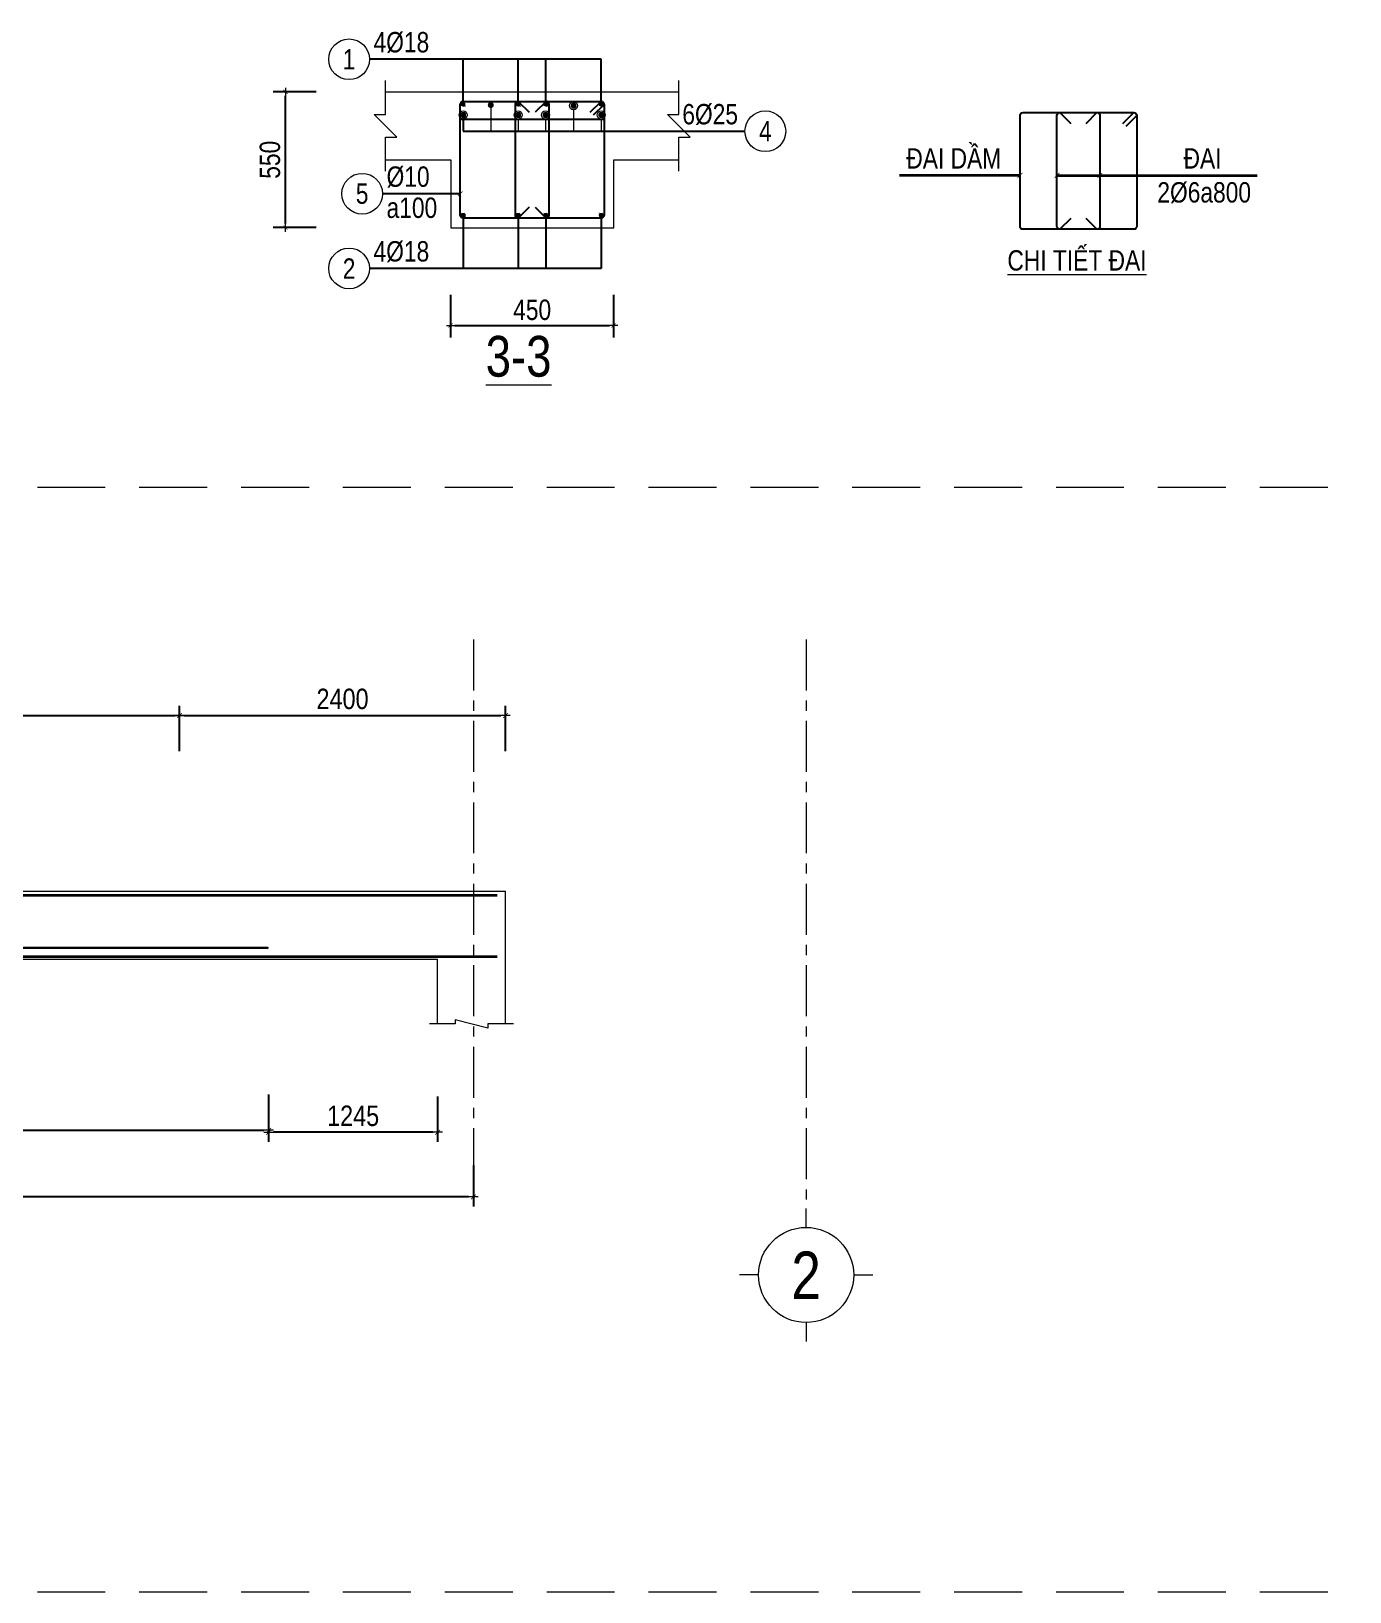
# Model space of a CAD drawing. Header units: millimetres. Extents: x 397144 to 10081729, y 99180 to 1327802.
# Drawn here: x 4983718 to 4993426, y 696950 to 708442 of the extents above; entities that cross this region are included whole.
import ezdxf
from ezdxf.enums import TextEntityAlignment as Align

# ---------------------------------------------------------------- set-up
doc = ezdxf.new("R2010")
doc.units = ezdxf.units.MM
doc.header["$PDSIZE"] = -10
doc.linetypes.add('CENTER', pattern=[2, 1.25, -0.25, 0.25, -0.25])
doc.linetypes.add('HIDDEN', pattern=[0.375, 0.25, -0.125])
doc.layers.get('0').update_dxf_attribs({"linetype": 'CONTINUOUS'})
doc.layers.get('Defpoints').update_dxf_attribs({"color": 12, "linetype": 'CONTINUOUS'})
for name, color, linetype, lineweight in [('kata_dim', 8, 'CONTINUOUS', 13), ('kata_grid', 8, 'CENTER', 13), ('kata_net khuat', 9, 'HIDDEN', 5), ('kata_net manh', 8, 'CONTINUOUS', 5), ('kata_net thay', 4, 'CONTINUOUS', 20), ('kata_text', 7, 'CONTINUOUS', 20), ('kata_thep chu', 1, 'CONTINUOUS', 35), ('kata_thep dai', 220, 'CONTINUOUS', 25)]:
    doc.layers.add(name, color=color, linetype=linetype, lineweight=lineweight)
doc.layers.add('KTH', color=7, linetype='CONTINUOUS', lineweight=5, true_color=0x004d99)
doc.styles.add('kata_text', font='arial.ttf', dxfattribs={"width": 0.8})
doc.styles.add('Star-HelCon', font='VHELVCN_0.TTF')
doc.dimstyles.new('kata_dim_30', dxfattribs={"dimscale": 60, "dimtxt": 2.5, "dimasz": 0.5, "dimexe": 1.5, "dimexo": 2.5, "dimtad": 1, "dimdec": 0, "dimlfac": 0.5, "dimzin": 0, "dimdsep": 46, "dimtxsty": 'kata_text', "dimblk": 'kata_block_ArchTick', "dimcen": 0.09, "dimdle": 1.2, "dimclrd": 8, "dimclre": 8, "dimclrt": 3, "dimadec": 0, "dimazin": 0, "dimtfac": 1, "dimtdec": 0, "dimtix": 1, "dimtofl": 0, "dimtmove": 0, "dimatfit": 3, "dimfxl": 3.75, "dimfxlon": 1, "dimtolj": 1, "dimtzin": 0, "dimarcsym": 0})
doc.dimstyles.new('kata_dim_70', dxfattribs={"dimscale": 70, "dimtxt": 2.15, "dimasz": 0.5, "dimexe": 1, "dimexo": 2, "dimtad": 1, "dimdec": 0, "dimrnd": 5, "dimzin": 0, "dimdsep": 46, "dimtxsty": 'Star-HelCon', "dimblk": 'kata_block_ArchTick', "dimcen": 0.09, "dimdle": 1.2, "dimclrd": 8, "dimclre": 8, "dimclrt": 3, "dimadec": 0, "dimazin": 0, "dimtfac": 1, "dimtdec": 0, "dimtix": 1, "dimtmove": 2, "dimatfit": 3, "dimfxl": 3.75, "dimfxlon": 1, "dimtolj": 1, "dimtzin": 0, "dimarcsym": 0})

# ---------------------------------------------------------------- blocks, each defined once
blk = doc.blocks.new('kata_block_ArchTick')
at = {"color": 8}
blk.add_line((1, 0), (-1, 0), dxfattribs=at)
at = {"color": 8, "const_width": 0.15}
blk.add_lwpolyline([(-0.5, -0.5), (0.5, 0.5)], dxfattribs=at)
blk = doc.blocks.new('*D586')
at = {"layer": 'Defpoints', "color": 0, "transparency": 16777216}
for p in [(4986806, 706995), (4988006, 706995), (4988006, 706275)]:
    blk.add_point(p, dxfattribs=at)
at = {"layer": 'kata_dim', "color": 8, "lineweight": -2, "transparency": 16777216}
for p, q in [((4986806, 706500), (4986806, 706185)), ((4988006, 706500), (4988006, 706185)), ((4986836, 706275), (4987976, 706275))]:
    blk.add_line(p, q, dxfattribs=at)
at = {"layer": 'kata_dim', "color": 8, "lineweight": -2, "transparency": 16777216, "xscale": 30, "yscale": 30, "zscale": 30, "rotation": 180}
blk.add_blockref('kata_block_ArchTick', (4986806, 706275), dxfattribs=at)
at = {"layer": 'kata_dim', "color": 8, "lineweight": -2, "transparency": 16777216, "xscale": 30, "yscale": 30, "zscale": 30}
blk.add_blockref('kata_block_ArchTick', (4988006, 706275), dxfattribs=at)
at = {"layer": 'kata_dim', "color": 3, "transparency": 16777216, "insert": (4987406, 706389), "char_height": 150, "attachment_point": 5, "style": 'kata_text'}
blk.add_mtext('\\A1;450', dxfattribs=at)
blk = doc.blocks.new('kata_block_TD')
at = {"color": 6, "linetype": 'ByBlock', "lineweight": -2, "style": 'kata_text', "width": 0.8}
blk.add_attdef('SECTDET2', text='', height=5, dxfattribs=at).set_placement((0, 7.97), align=Align.CENTER)
at = {"color": 0, "linetype": 'ByBlock', "lineweight": -2, "style": 'kata_text', "width": 0.8}
blk.add_attdef('SECTDET1', text='', height=5, dxfattribs=at).set_placement((0, 1.47), align=Align.CENTER)
at = {"color": 3, "lineweight": 25, "style": 'kata_text', "width": 0.8}
blk.add_attdef('SSCALE', text='', height=2.5, dxfattribs=at).set_placement((0, -4), align=Align.CENTER)
blk = doc.blocks.new('*D587')
at = {"layer": 'Defpoints', "color": 0, "transparency": 16777216}
for p in [(4985590, 707995), (4986806, 707995), (4986806, 706995)]:
    blk.add_point(p, dxfattribs=at)
at = {"layer": 'kata_dim', "color": 8, "lineweight": -2, "transparency": 16777216}
for p, q in [((4985815, 707995), (4985500, 707995)), ((4985590, 707025), (4985590, 707965)), ((4985815, 706995), (4985500, 706995))]:
    blk.add_line(p, q, dxfattribs=at)
at = {"layer": 'kata_dim', "color": 8, "lineweight": -2, "transparency": 16777216, "xscale": 30, "yscale": 30, "zscale": 30}
for p, rotation in [((4985590, 707995), 90), ((4985590, 706995), 270)]:
    blk.add_blockref('kata_block_ArchTick', p, dxfattribs=dict(at, rotation=rotation))
at = {"layer": 'kata_dim', "color": 3, "transparency": 16777216, "insert": (4985476, 707495), "char_height": 150, "attachment_point": 5, "rotation": 90, "style": 'kata_text'}
blk.add_mtext('\\A1;550', dxfattribs=at)
blk = doc.blocks.new('kata_block_THEP')
at = {"layer": 'kata_thep chu', "color": 0}
for p, q in [((-0.5, 0), (0.5, 0)), ((-0.35, 0.35), (0.35, -0.35)), ((0.35, 0.35), (-0.35, -0.35)), ((0, 0.5), (0, -0.5))]:
    blk.add_line(p, q, dxfattribs=at)
at = {"layer": 'kata_thep chu', "color": 0, "const_width": 0.0833}
blk.add_lwpolyline([(-0.5, 0, 1), (0.5, 0, 1), (-0.5, 0, 1)], format="xyb", dxfattribs=at)
blk = doc.blocks.new('*U12')
blk.add_circle((-2.5, 0), 2.5)
at = {"layer": 'kata_text', "color": 3, "style": 'kata_text', "width": 0.8}
blk.add_attdef('DK1', (0.5, 0.85), '', height=2.5, dxfattribs=at)
at = {"layer": 'kata_text', "color": 7, "style": 'kata_text', "width": 0.8}
blk.add_attdef('SH2', text='', height=2.5, dxfattribs=at).set_placement((-2.5, 0), align=Align.MIDDLE)
blk = doc.blocks.new('*U11')
blk.add_circle((2.5, 0), 2.5)
at = {"layer": 'kata_text', "color": 3, "style": 'kata_text', "width": 0.8}
blk.add_attdef('DK2', text='', height=2.5, dxfattribs=at).set_placement((-0.85, 0.85), align=Align.RIGHT)
at = {"layer": 'kata_text', "color": 7, "style": 'kata_text', "width": 0.8}
blk.add_attdef('SH3', text='', height=2.5, dxfattribs=at).set_placement((2.5, 0), align=Align.MIDDLE)
blk = doc.blocks.new('*U13')
blk.add_circle((-2.5, 0), 2.5)
at = {"layer": 'kata_text', "color": 3, "style": 'kata_text', "width": 0.8}
for tag, p in [('DK1', (0.5, 0.85)), ('KC1', (0.5, -2.97))]:
    blk.add_attdef(tag, p, '', height=2.5, dxfattribs=at)
at = {"layer": 'kata_text', "color": 7, "style": 'kata_text', "width": 0.8}
blk.add_attdef('SH2', text='', height=2.5, dxfattribs=at).set_placement((-2.5, 0), align=Align.MIDDLE)
blk = doc.blocks.new('*D605')
at = {"layer": 'Defpoints', "color": 0, "transparency": 16777216}
for p in [(4985466, 701036), (4980475, 700657), (4985466, 700348)]:
    blk.add_point(p, dxfattribs=at)
at = {"layer": 'kata_dim', "color": 8, "lineweight": -2, "transparency": 16777216}
for p, q in [((4985466, 700611), (4985466, 700278)), ((4980475, 700517), (4980475, 700278)), ((4980510, 700348), (4985431, 700348))]:
    blk.add_line(p, q, dxfattribs=at)
at = {"layer": 'kata_dim', "color": 8, "lineweight": -2, "transparency": 16777216, "xscale": 35, "yscale": 35, "zscale": 35, "rotation": 180}
blk.add_blockref('kata_block_ArchTick', (4980475, 700348), dxfattribs=at)
at = {"layer": 'kata_dim', "color": 8, "lineweight": -2, "transparency": 16777216, "xscale": 35, "yscale": 35, "zscale": 35}
blk.add_blockref('kata_block_ArchTick', (4985466, 700348), dxfattribs=at)
at = {"layer": 'kata_dim', "color": 3, "transparency": 16777216, "insert": (4982971, 700469), "char_height": 150.5, "attachment_point": 5, "style": 'Star-HelCon'}
blk.add_mtext('\\A1;4990', dxfattribs=at)
blk = doc.blocks.new('*D606')
at = {"layer": 'Defpoints', "color": 0, "transparency": 16777216}
for p in [(4986710, 701594), (4985466, 701036), (4985466, 700334)]:
    blk.add_point(p, dxfattribs=at)
at = {"layer": 'kata_dim', "color": 8, "lineweight": -2, "transparency": 16777216}
for p, q in [((4985466, 700596), (4985466, 700264)), ((4986710, 700596), (4986710, 700264)), ((4986675, 700334), (4985501, 700334))]:
    blk.add_line(p, q, dxfattribs=at)
at = {"layer": 'kata_dim', "color": 8, "lineweight": -2, "transparency": 16777216, "xscale": 35, "yscale": 35, "zscale": 35, "rotation": 180}
blk.add_blockref('kata_block_ArchTick', (4985466, 700334), dxfattribs=at)
at = {"layer": 'kata_dim', "color": 8, "lineweight": -2, "transparency": 16777216, "xscale": 35, "yscale": 35, "zscale": 35}
blk.add_blockref('kata_block_ArchTick', (4986710, 700334), dxfattribs=at)
at = {"layer": 'kata_dim', "color": 3, "transparency": 16777216, "insert": (4986088, 700454), "char_height": 150.5, "attachment_point": 5, "style": 'Star-HelCon'}
blk.add_mtext('\\A1;1245', dxfattribs=at)
blk = doc.blocks.new('*D610')
at = {"layer": 'Defpoints', "color": 0, "transparency": 16777216}
for p in [(4987210, 703403), (4984810, 702357), (4987210, 702040)]:
    blk.add_point(p, dxfattribs=at)
at = {"layer": 'KTH', "color": 8, "lineweight": -2, "transparency": 16777216}
for p, q in [((4984810, 703141), (4984810, 703473)), ((4987210, 703141), (4987210, 703473)), ((4984845, 703403), (4987175, 703403))]:
    blk.add_line(p, q, dxfattribs=at)
at = {"layer": 'KTH', "color": 8, "lineweight": -2, "transparency": 16777216, "xscale": 35, "yscale": 35, "zscale": 35, "rotation": 180}
blk.add_blockref('kata_block_ArchTick', (4984810, 703403), dxfattribs=at)
at = {"layer": 'KTH', "color": 8, "lineweight": -2, "transparency": 16777216, "xscale": 35, "yscale": 35, "zscale": 35}
blk.add_blockref('kata_block_ArchTick', (4987210, 703403), dxfattribs=at)
at = {"layer": 'KTH', "color": 3, "transparency": 16777216, "insert": (4986010, 703524), "char_height": 150.5, "attachment_point": 5, "style": 'Star-HelCon'}
blk.add_mtext('\\A1;2400', dxfattribs=at)
blk = doc.blocks.new('*D595')
at = {"layer": 'Defpoints', "color": 0, "transparency": 16777216}
for p in [(4984810, 703403), (4984810, 702357), (4981123, 702108)]:
    blk.add_point(p, dxfattribs=at)
at = {"layer": 'KTH', "color": 8, "lineweight": -2, "transparency": 16777216}
for p, q in [((4981123, 703141), (4981123, 703473)), ((4984810, 703141), (4984810, 703473)), ((4981158, 703403), (4984775, 703403))]:
    blk.add_line(p, q, dxfattribs=at)
at = {"layer": 'KTH', "color": 8, "lineweight": -2, "transparency": 16777216, "xscale": 35, "yscale": 35, "zscale": 35, "rotation": 180}
blk.add_blockref('kata_block_ArchTick', (4981123, 703403), dxfattribs=at)
at = {"layer": 'KTH', "color": 8, "lineweight": -2, "transparency": 16777216, "xscale": 35, "yscale": 35, "zscale": 35}
blk.add_blockref('kata_block_ArchTick', (4984810, 703403), dxfattribs=at)
at = {"layer": 'KTH', "color": 3, "transparency": 16777216, "insert": (4982966, 703524), "char_height": 150.5, "attachment_point": 5, "style": 'Star-HelCon'}
blk.add_mtext('\\A1;3685', dxfattribs=at)
blk = doc.blocks.new('*D674')
at = {"layer": 'Defpoints', "color": 0, "ltscale": 0.8, "transparency": 16777216}
for p in [(4978723, 701608), (4986973, 700232), (4978723, 699858)]:
    blk.add_point(p, dxfattribs=at)
at = {"layer": 'kata_dim', "color": 8, "lineweight": -2, "ltscale": 0.8, "transparency": 16777216}
for p, q in [((4978723, 700121), (4978723, 699788)), ((4986973, 700092), (4986973, 699788)), ((4986938, 699858), (4978758, 699858))]:
    blk.add_line(p, q, dxfattribs=at)
at = {"layer": 'kata_dim', "color": 8, "lineweight": -2, "ltscale": 0.8, "transparency": 16777216, "xscale": 35, "yscale": 35, "zscale": 35, "rotation": 180}
blk.add_blockref('kata_block_ArchTick', (4978723, 699858), dxfattribs=at)
at = {"layer": 'kata_dim', "color": 8, "lineweight": -2, "ltscale": 0.8, "transparency": 16777216, "xscale": 35, "yscale": 35, "zscale": 35}
blk.add_blockref('kata_block_ArchTick', (4986973, 699858), dxfattribs=at)
at = {"layer": 'kata_dim', "color": 3, "ltscale": 0.8, "transparency": 16777216, "insert": (4982848, 699979), "char_height": 150.5, "attachment_point": 5, "style": 'Star-HelCon'}
blk.add_mtext('\\A1;8250', dxfattribs=at)
blk = doc.blocks.new('kata_block_GRID')
for p, q in [((0, 5), (0, 7)), ((-5, 0), (-7, 0)), ((5, 0), (7, 0)), ((0, -5), (0, -7))]:
    blk.add_line(p, q)
blk.add_circle((0, 0), 5)
at = {"color": 7, "style": 'kata_text', "width": 0.8}
blk.add_attdef('GRID', text='', height=5, dxfattribs=at).set_placement((0, 0), align=Align.MIDDLE)
blk = doc.blocks.new('ct dai')
at = {"layer": 'kata_thep dai'}
for points in [[(3878223, -233111), (3878303, -233031, -0.414214), (3878325, -233053), (3878325, -233869, -0.414214), (3878303, -233891), (3877487, -233891, -0.414214), (3877465, -233869), (3877465, -233053, -0.414214), (3877487, -233031), (3878303, -233031, -0.414214), (3878325, -233053), (3878245, -233133)], [(3877839, -233811), (3877759, -233891), (3877759, -233891, -0.414214), (3877737, -233869), (3877737, -233053, -0.414214), (3877759, -233031), (3877759, -233031), (3877839, -233111)], [(3878031, -233031), (3878031, -233031, -0.414214), (3878053, -233053), (3878053, -233869, -0.414214), (3878031, -233891), (3878031, -233891), (3877951, -233811)], [(3877951, -233111), (3878031, -233031), (3878031, -233031, -0.414214), (3878053, -233053), (3878053, -233053)]]:
    blk.add_lwpolyline(points, format="xyb", dxfattribs=at)
at = {"layer": 'kata_text', "color": 3, "style": 'kata_text', "width": 0.8}
for s, p in [('ĐAI DẦM', (3876628, -233444)), ('ĐAI', (3878669, -233444)), ('2%%C6a800', (3878476, -233694))]:
    blk.add_text(s, height=150, dxfattribs=at).set_placement(p)
at = {"layer": 'kata_text', "style": 'kata_text', "width": 0.8}
blk.add_text('%%UCHI TIẾT ĐAI', height=150, dxfattribs=at).set_placement((3877372, -234195))
at = {"layer": 'kata_net manh'}
for points in [[(3877465, -233494), (3876577, -233494)], [(3877737, -233494), (3878896, -233494)], [(3878053, -233494), (3879212, -233494)]]:
    blk.add_leader(points, dimstyle='kata_dim_70', override={"dimasz": 0.5, "dimldrblk": 'ArchTick'}, dxfattribs=at)

msp = doc.modelspace()

# ---------------------------------------------------------------- linework, layer by layer
at = {"layer": 'kata_dim'}
for points in [[(4986326.19768, 707411.4683), (4986326.19768, 707661.4683), (4986409.53101, 707661.4683), (4986242.86435, 707828.13496), (4986326.19768, 707828.13496), (4986326.19768, 708078.13496)], [(4988486.19768, 707411.4683), (4988486.19768, 707661.4683), (4988569.53101, 707661.4683), (4988402.86435, 707828.13496), (4988486.19768, 707828.13496), (4988486.19768, 708078.13496)]]:
    msp.add_lwpolyline(points, dxfattribs=at)
at = {"layer": 'kata_grid', "ltscale": 300}
for p, q in [((4986973.14368, 703963.01633), (4986973.14368, 699788.01633)), ((4989423.14368, 703963.01633), (4989423.14368, 699788.01633))]:
    msp.add_line(p, q, dxfattribs=at)
at = {"layer": 'kata_net khuat', "ltscale": 2000}
for p, q in [((4968763.06992, 705085.22171), (5017397.96513, 705085.22171)), ((4968763.06992, 696949.96189), (5017397.96513, 696949.96189))]:
    msp.add_line(p, q, dxfattribs=at)
at = {"layer": 'kata_net khuat', "ltscale": 300}
msp.add_line((4982473.14367, 702108.01633), (4984464.30691, 702108.01633), dxfattribs=at)
at = {"layer": 'kata_net manh'}
for p, q in [((4987101.19768, 707898.18498), (4987101.19768, 707704.80163)), ((4986898.19768, 707794.80163), (4986898.19768, 707704.80163)), ((4987303.0659, 707794.80163), (4987303.0659, 707704.80163)), ((4987504.0929, 707794.80163), (4987504.0929, 707704.80163)), ((4987710.19768, 707863.57548), (4987710.19768, 707704.80163)), ((4987914.19768, 707794.80163), (4987914.19768, 707704.80163))]:
    msp.add_line(p, q, dxfattribs=at)
for centre in [(4987710.19768, 707893.57548), (4986898.19768, 707824.80163), (4987303.0659, 707824.80163), (4987504.0929, 707824.80163), (4987914.19768, 707824.80163)]:
    msp.add_circle(centre, 30, dxfattribs=at)
at = {"layer": 'kata_net thay'}
for p, q in [((4986326.19768, 707994.80163), (4988486.19768, 707994.80163)), ((4971923.14368, 702108.01633), (4987209.6038, 702108.01633)), ((4987209.6038, 701131.07693), (4987209.6038, 702108.01633)), ((4979223.14368, 701608.01633), (4986709.6038, 701608.01633)), ((4986709.6038, 701131.07693), (4986709.6038, 701608.01633))]:
    msp.add_line(p, q, dxfattribs=at)
for points in [[(4986326.19768, 707494.80163), (4986806.19768, 707494.80163), (4986806.19768, 706994.80163), (4988006.19768, 706994.80163), (4988006.19768, 707494.80163), (4988486.19768, 707494.80163)], [(4987269.6038, 701131.07693), (4987079.6038, 701131.07693), (4987079.6038, 701101.07693), (4986839.6038, 701161.07693), (4986839.6038, 701131.07693), (4986649.6038, 701131.07693)]]:
    msp.add_lwpolyline(points, dxfattribs=at)
at = {"layer": 'kata_thep chu'}
msp.add_line((4970806.20543, 702079.01633), (4987147.28467, 702079.01633), dxfattribs=at)
msp.add_lwpolyline([(4970840.71285, 701844.7764), (4970840.71285, 701648.96819, 0.4142135624), (4970860.71285, 701628.96819), (4987147.28467, 701628.96819)], format="xyb", dxfattribs=at)
at = {"layer": 'kata_thep chu', "flags": 128}
msp.add_lwpolyline([(4985460.74512, 701689.08942), (4985460.74512, 701689.08942, -0.414213562), (4985460.74512, 701689.08942), (4980473.14367, 701694.11496)], format="xyb", dxfattribs=at)
at = {"layer": 'kata_thep dai'}
msp.add_line((4986876.19768, 707793.58548), (4987936.19768, 707793.58548), dxfattribs=at)
for points in [[(4987834.19768, 707844.80163), (4987914.19768, 707924.80163, -0.414213562), (4987936.19768, 707902.80163), (4987936.19768, 707086.80163, -0.414213562), (4987914.19768, 707064.80163), (4986898.19768, 707064.80163, -0.414213562), (4986876.19768, 707086.80163), (4986876.19768, 707902.80163, -0.414213562), (4986898.19768, 707924.80163), (4987914.19768, 707924.80163, -0.414213562), (4987936.19768, 707902.80163), (4987856.19768, 707822.80163)], [(4987384.19768, 707144.80163), (4987304.19768, 707064.80163), (4987304.19768, 707064.80163, -0.414213562), (4987282.19768, 707086.80163), (4987282.19768, 707902.80163, -0.414213562), (4987304.19768, 707924.80163), (4987304.19768, 707924.80163), (4987384.19768, 707844.80163)], [(4987428.19768, 707144.80163), (4987508.19768, 707064.80163), (4987508.19768, 707064.80163, 0.414213562), (4987530.19768, 707086.80163), (4987530.19768, 707902.80163, 0.414213562), (4987508.19768, 707924.80163), (4987508.19768, 707924.80163), (4987428.19768, 707844.80163)]]:
    msp.add_lwpolyline(points, format="xyb", dxfattribs=at)

# ---------------------------------------------------------------- block references
at = {"layer": 'kata_dim', "xscale": 70, "yscale": 70, "zscale": 70}
msp.add_blockref('kata_block_GRID', (4989423.14368, 699283.08839), dxfattribs=at).add_auto_attribs({'GRID': '2'})
at = {"layer": 'kata_net manh', "xscale": 60, "yscale": 60, "zscale": 60}
for name, p, values in [('*U12', (4986208.19768, 708234.80163), {'SH2': '1', 'DK1': '4%%C18'}), ('*U11', (4988972.58044, 707704.80163), {'SH3': '4', 'DK2': '6%%C25'}), ('*U13', (4986304.19768, 707244.80163), {'SH2': '5', 'DK1': '%%C10', 'KC1': 'a100'}), ('*U12', (4986208.19768, 706694.80163), {'SH2': '2', 'DK1': '4%%C18'})]:
    msp.add_blockref(name, p, dxfattribs=at).add_auto_attribs(values)
at = {"layer": 'kata_text'}
ref = msp.add_blockref('kata_block_TD', (4987306.19768, 705809.62273), dxfattribs=dict(at, xscale=60, yscale=60, zscale=60))
ref.add_attrib('SECTDET1', '%%u3-3', dxfattribs={"layer": '0', "color": 0, "linetype": 'ByBlock', "lineweight": -2, "height": 300, "style": 'kata_text', "width": 0.8}).set_placement((4987306.19768, 705897.8617), align=Align.CENTER)
at = {"layer": 'kata_thep chu'}
for p, xscale, yscale, zscale in [((4986898.19768, 707902.80163), 28, 28, 28), ((4987101.19768, 707898.18498), 40, 40, 40), ((4987304.19768, 707902.80163), 28, 28, 28), ((4987507.19768, 707902.80163), 28, 28, 28), ((4987710.19768, 707893.57548), 40, 40, 40), ((4987914.19768, 707902.80163), 28, 28, 28), ((4986898.19768, 707824.80163), 40, 40, 40), ((4987303.0659, 707824.80163), 40, 40, 40), ((4987504.0929, 707824.80163), 40, 40, 40), ((4987914.19768, 707824.80163), 40, 40, 40), ((4986898.19768, 707086.80163), 32, 32, 32), ((4987304.19768, 707086.80163), 32, 32, 32), ((4987507.19768, 707086.80163), 32, 32, 32), ((4987914.19768, 707086.80163), 32, 32, 32)]:
    msp.add_blockref('kata_block_THEP', p, dxfattribs=dict(at, xscale=xscale, yscale=yscale, zscale=zscale))
msp.add_blockref('ct dai', (1113532.92455, 940874.05262), dxfattribs=at)

# ---------------------------------------------------------------- dimensions: what is measured, and where the dimension line sits
at = {"layer": 'kata_dim'}
dim = msp.add_linear_dim(base=(4985590.19768, 707994.80163), p1=(4986806.19768, 706994.80163), p2=(4986806.19768, 707994.80163), angle=270, text='550', dimstyle='kata_dim_30', dxfattribs=at)
dim.commit()
dim.dimension.update_dxf_attribs({"geometry": '*D587', "text_midpoint": (4985476.11173, 707494.80163)})
dim = msp.add_linear_dim(base=(4988006.19768, 706274.80163), p1=(4986806.19768, 706994.80163), p2=(4988006.19768, 706994.80163), text='450', dimstyle='kata_dim_30', dxfattribs=at)
dim.commit()
dim.dimension.update_dxf_attribs({"geometry": '*D586', "text_midpoint": (4987406.19768, 706388.88758)})
at = {"layer": 'kata_dim', "ltscale": 0.8}
dim = msp.add_linear_dim(base=(4978723.14368, 699858.01633), p1=(4986973.14368, 700232.42089), p2=(4978723.14368, 701608.01633), dimstyle='kata_dim_70', dxfattribs=at)
dim.commit()
dim.dimension.update_dxf_attribs({"geometry": '*D674', "text_midpoint": (4982848.14368, 699978.62167)})
at = {"layer": 'kata_dim'}
for base, p1, picture, middle in [((4985466.37374, 700333.51496), (4986709.6038, 701593.51496), '*D606', (4986087.98877, 700454.12029)), ((4985466.37374, 700348.01633), (4980474.78087, 700657.2535), '*D605', (4982970.5773, 700468.62167))]:
    dim = msp.add_linear_dim(base=base, p1=p1, p2=(4985466.37374, 701035.787), dimstyle='kata_dim_70', dxfattribs=at)
    dim.commit()
    dim.dimension.update_dxf_attribs({"geometry": picture, "text_midpoint": middle})
at = {"layer": 'KTH'}
for base, p1, p2, picture, middle in [((4984809.6038, 703403.01633), (4981123.14368, 702108.01633), (4984809.6038, 702356.8086), '*D595', (4982966.37374, 703523.62167)), ((4987209.6038, 703403.01633), (4984809.6038, 702356.8086), (4987209.6038, 702040.01633), '*D610', (4986009.6038, 703523.62167))]:
    dim = msp.add_linear_dim(base=base, p1=p1, p2=p2, dimstyle='kata_dim_70', dxfattribs=at)
    dim.commit()
    dim.dimension.update_dxf_attribs({"geometry": picture, "text_midpoint": middle})

# ---------------------------------------------------------------- leaders
at = {"layer": 'kata_net manh'}
for points in [[(4986898.19768, 707902.80163), (4986898.19768, 708234.80163), (4986208.19768, 708234.80163)], [(4987304.19768, 707902.80163), (4987304.19768, 708234.80163), (4986208.19768, 708234.80163)], [(4987507.19768, 707902.80163), (4987507.19768, 708234.80163), (4986208.19768, 708234.80163)], [(4987914.19768, 707902.80163), (4987914.19768, 708234.80163), (4986208.19768, 708234.80163)], [(4986898.19768, 707824.80163), (4986898.19768, 707704.80163), (4988972.58044, 707704.80163)], [(4986876.19768, 707244.80163), (4986304.19768, 707244.80163)], [(4986898.19768, 707086.80163), (4986898.19768, 706694.80163), (4986208.19768, 706694.80163)], [(4987304.19768, 707086.80163), (4987304.19768, 706694.80163), (4986208.19768, 706694.80163)], [(4987507.19768, 707086.80163), (4987507.19768, 706694.80163), (4986208.19768, 706694.80163)], [(4987914.19768, 707086.80163), (4987914.19768, 706694.80163), (4986208.19768, 706694.80163)]]:
    msp.add_leader(points, dimstyle='kata_dim_70', override={"dimasz": 0.5, "dimldrblk": 'ArchTick'}, dxfattribs=at)

doc.saveas('drawing.dxf')
